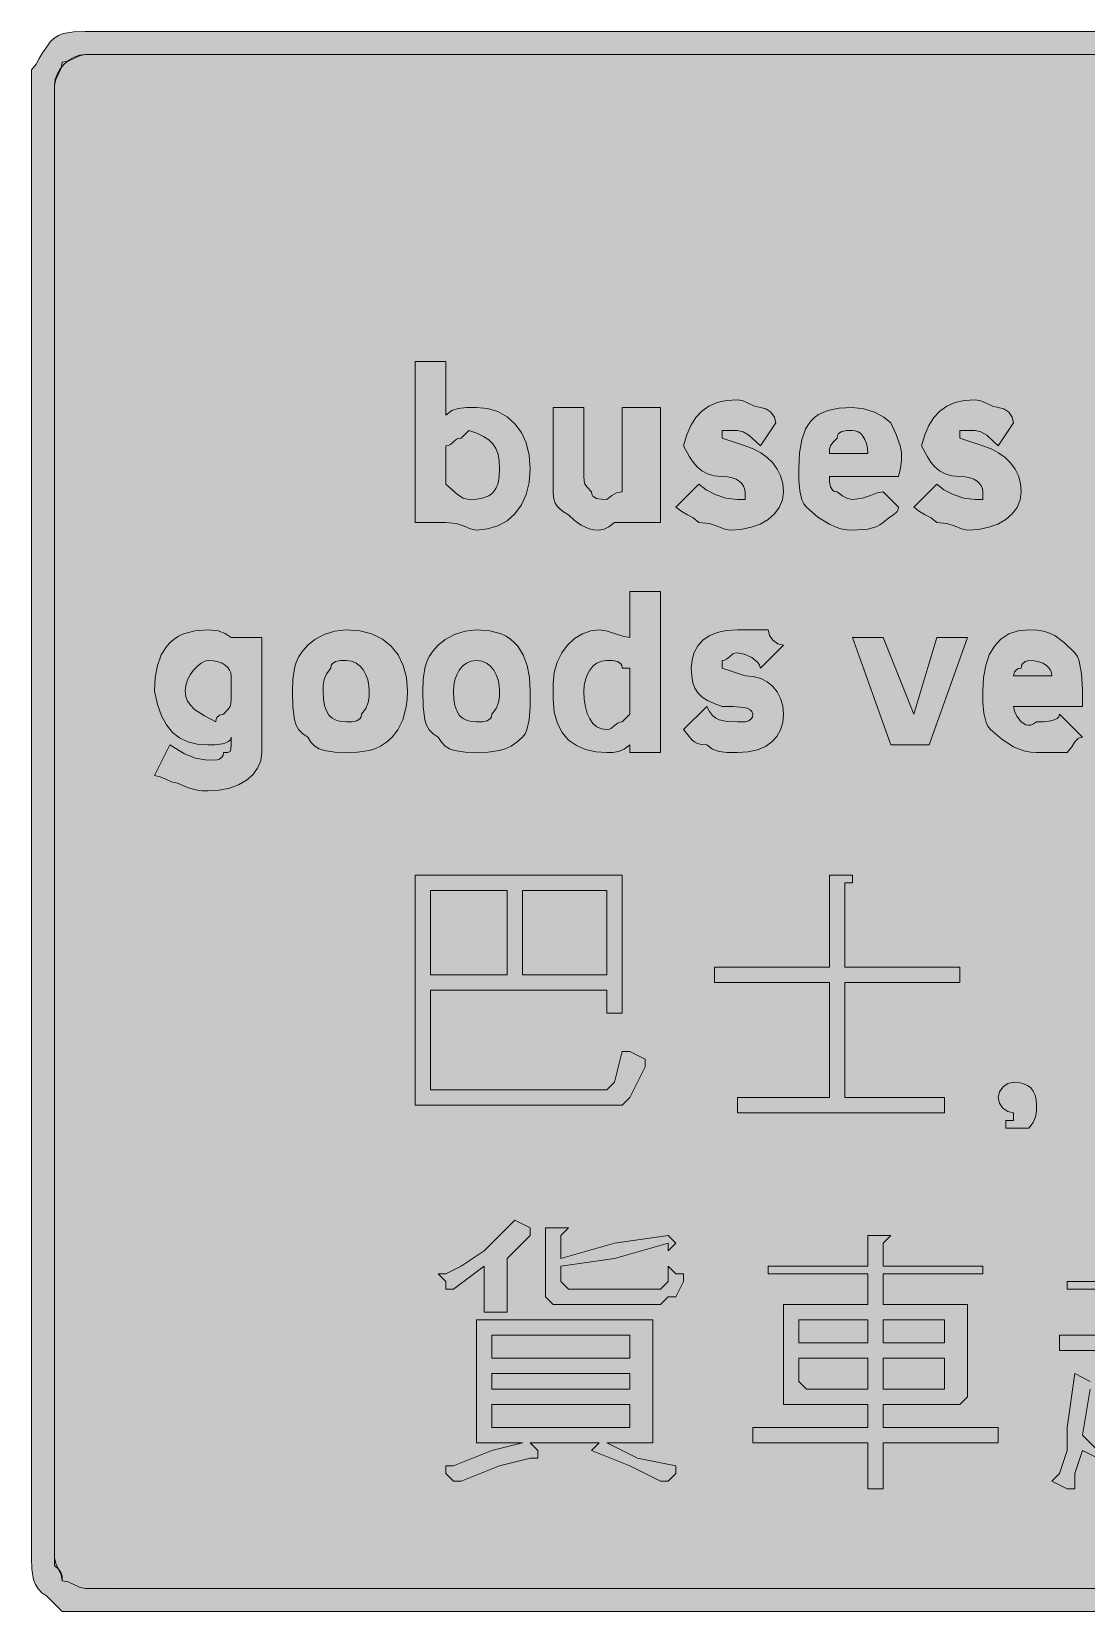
# Model space of a CAD drawing. Header units: metres. Extents: x 6 to 561, y 12 to 260.
# Drawn here: x 6.3 to 171.3, y 12.5 to 259.7 of the extents above; entities that cross this region are included whole.
import ezdxf

# ---------------------------------------------------------------- set-up
doc = ezdxf.new("R2010")
doc.units = ezdxf.units.M
for name, color, linetype, true_color in [('FILL_BLACK_000000', 7, 'Continuous', 0x000000), ('FILL_WHITE_FFFFFF', 7, 'Continuous', 0xffffff), ('STROKE_BLACK_000000', 7, 'Continuous', 0x000000)]:
    doc.layers.add(name, color=color, linetype=linetype, true_color=true_color)

msp = doc.modelspace()

# ---------------------------------------------------------------- hatches: boundary and pattern name
at = {"layer": 'FILL_BLACK_000000', "true_color": 0x000000}
h = msp.add_hatch(color=7, dxfattribs=at)
h.dxf.hatch_style = 1
h.paths.add_polyline_path([(11.07, 12.48), (8.67, 14.88), (7.88, 15.38), (7.28, 15.99), (6.86, 16.67), (6.57, 17.43), (6.31, 19.1), (6.27, 20.88), (6.27, 251.28), (6.27, 253.68), (6.98, 254.58), (7.47, 255.48), (7.96, 256.38), (8.67, 257.28), (9.17, 258.07), (9.78, 258.67), (10.46, 259.09), (11.22, 259.38), (12.89, 259.64), (14.67, 259.68), (551.07, 259.68), (552.86, 259.52), (554.6, 259.04), (556.22, 258.29), (557.67, 257.28), (558.9, 256.05), (559.85, 254.62), (560.45, 253.02), (560.61, 252.17), (560.67, 251.28), (560.67, 20.88), (560.46, 19.1), (559.92, 17.43), (559.15, 15.99), (558.27, 14.88), (557.37, 14.09), (556.47, 13.49), (555.57, 13.07), (554.67, 12.78), (552.87, 12.52), (551.07, 12.48), (14.67, 12.48), (11.07, 12.48)])
h.paths.add_polyline_path([(553.85, 16.49), (554.46, 16.97), (554.97, 17.58), (555.36, 18.31), (555.65, 19.12), (555.81, 19.98), (555.87, 20.88), (555.87, 251.28), (555.85, 252.18), (555.72, 253.08), (555.36, 253.98), (554.67, 254.88), (554.27, 254.93), (553.96, 255.07), (553.47, 255.48), (552.98, 255.89), (552.67, 256.03), (552.27, 256.08), (14.67, 256.08), (13.77, 255.97), (12.91, 255.67), (12.1, 255.19), (11.37, 254.58), (10.76, 253.85), (10.28, 253.04), (9.98, 252.18), (9.87, 251.28), (9.87, 20.88), (10.06, 19.98), (10.47, 19.08), (10.88, 18.18), (11.07, 17.28), (11.97, 17.09), (12.87, 16.68), (13.77, 16.27), (14.67, 16.08), (552.27, 16.08), (553.11, 16.19), (553.85, 16.49)], flags=16)
h = msp.add_hatch(color=7, dxfattribs=at)
h.dxf.hatch_style = 1
h.paths.add_polyline_path([(73.02, 200.73), (74.28, 200.86), (75.87, 200.88), (77.61, 200.71), (79.21, 200.22), (80.64, 199.42), (81.87, 198.33), (82.88, 196.95), (83.63, 195.31), (84.11, 193.42), (84.27, 191.28), (84.11, 189.14), (83.63, 187.25), (82.88, 185.61), (81.87, 184.23), (80.64, 183.14), (79.21, 182.34), (77.61, 181.85), (75.87, 181.68), (74.95, 181.87), (73.92, 182.28), (72.66, 182.69), (71.07, 182.88), (66.27, 182.88), (66.27, 208.08), (71.07, 208.08), (71.07, 199.68), (71.99, 200.37), (73.02, 200.73)])
h.paths.add_polyline_path([(73.77, 186.69), (74.67, 186.48), (75.91, 186.54), (76.94, 186.72), (77.77, 187.05), (78.42, 187.53), (78.9, 188.18), (79.23, 189.01), (79.41, 190.04), (79.47, 191.28), (79.41, 192.52), (79.23, 193.57), (78.9, 194.44), (78.42, 195.18), (77.77, 195.8), (76.94, 196.34), (75.91, 196.83), (74.67, 197.28), (73.47, 196.08), (73.07, 196.03), (72.76, 195.89), (72.27, 195.48), (71.78, 195.07), (71.47, 194.93), (71.07, 194.88), (71.07, 188.88), (72.87, 187.23), (73.77, 186.69)], flags=16)
h = msp.add_hatch(color=7, dxfattribs=at)
h.dxf.hatch_style = 1
h.paths.add_polyline_path([(97.47, 182.88), (96.59, 182.19), (95.82, 181.83), (95.07, 181.68), (94.22, 181.73), (93.48, 181.89), (92.22, 182.43), (91.19, 183.2), (90.27, 184.08), (89.48, 184.53), (88.88, 184.98), (88.46, 185.43), (88.17, 185.88), (87.91, 186.78), (87.87, 187.68), (87.87, 200.88), (92.67, 200.88), (92.67, 190.08), (92.69, 189.37), (92.82, 188.88), (93.18, 188.39), (93.87, 187.68), (93.92, 187.28), (94.08, 186.99), (94.62, 186.63), (95.39, 186.5), (96.27, 186.48), (97.02, 187.08), (97.79, 187.49), (98.67, 187.68), (98.67, 188.88), (98.67, 190.08), (98.67, 200.88), (104.67, 200.88), (104.67, 182.88), (98.67, 182.88), (97.47, 182.88)])
h = msp.add_hatch(color=7, dxfattribs=at)
h.dxf.hatch_style = 1
h.paths.add_polyline_path([(119.16, 194.37), (120.33, 193.75), (121.35, 193.02), (122.22, 192.18), (122.92, 191.22), (123.44, 190.15), (123.76, 188.97), (123.87, 187.68), (123.71, 186.39), (123.23, 185.22), (122.48, 184.2), (121.47, 183.33), (120.24, 182.63), (118.81, 182.11), (117.21, 181.79), (115.47, 181.68), (114.55, 181.87), (113.52, 182.28), (112.26, 182.69), (110.67, 182.88), (109.77, 183.59), (108.87, 184.08), (107.97, 184.57), (107.07, 185.28), (110.67, 188.88), (111.78, 188), (113.22, 187.23), (114.89, 186.69), (116.67, 186.48), (117.87, 186.48), (117.87, 187.68), (117.81, 188.13), (117.65, 188.56), (117.36, 188.97), (116.97, 189.33), (116.46, 189.64), (115.85, 189.87), (115.11, 190.03), (114.27, 190.08), (113.03, 190.19), (111.98, 190.49), (111.11, 190.97), (110.37, 191.58), (109.75, 192.31), (109.21, 193.12), (108.27, 194.88), (108.78, 196.57), (109.41, 198.03), (110.19, 199.27), (111.12, 200.28), (112.22, 201.07), (113.5, 201.63), (114.98, 201.97), (116.67, 202.08), (117.57, 201.89), (118.47, 201.48), (119.37, 201.07), (120.27, 200.88), (121.15, 200.67), (121.92, 200.13), (122.46, 199.36), (122.67, 198.48), (120.27, 194.88), (118.47, 196.53), (117.57, 197.07), (116.67, 197.28), (114.27, 197.28), (114.27, 196.08), (117.87, 194.88), (119.16, 194.37)])
h = msp.add_hatch(color=7, dxfattribs=at)
h.dxf.hatch_style = 1
h.paths.add_polyline_path([(141.82, 184.88), (141.66, 184.57), (141.12, 184.08), (140.35, 183.59), (139.47, 182.88), (138.97, 182.48), (138.38, 182.19), (137.07, 181.83), (134.67, 181.68), (133.77, 181.74), (132.87, 181.9), (131.97, 182.19), (131.07, 182.58), (129.27, 183.7), (127.47, 185.28), (127.07, 185.78), (126.78, 186.39), (126.42, 187.83), (126.29, 189.5), (126.27, 191.28), (126.38, 193.76), (126.74, 195.82), (127.35, 197.48), (127.75, 198.17), (128.22, 198.78), (128.76, 199.3), (129.38, 199.74), (130.83, 200.39), (132.59, 200.76), (134.67, 200.88), (136.45, 200.67), (138.12, 200.13), (139.56, 199.36), (140.67, 198.48), (141.53, 196.66), (142.17, 194.73), (142.33, 193.69), (142.36, 192.57), (142.21, 191.38), (141.87, 190.08), (131.07, 190.08), (131.09, 189.2), (131.22, 188.43), (131.58, 187.89), (131.87, 187.73), (132.27, 187.68), (133.15, 186.99), (133.92, 186.63), (134.67, 186.48), (136.26, 186.67), (137.52, 187.08), (138.55, 187.49), (139.47, 187.68), (141.87, 185.28), (141.82, 184.88)])
h.paths.add_polyline_path([(137.02, 194.52), (136.86, 195.25), (136.63, 195.87), (136.32, 196.38), (135.96, 196.77), (135.55, 197.05), (135.12, 197.22), (134.67, 197.28), (133.79, 197.26), (133.02, 197.13), (132.48, 196.77), (132.32, 196.48), (132.27, 196.08), (131.58, 195.37), (131.22, 194.88), (131.09, 194.39), (131.07, 193.68), (137.07, 193.68), (137.02, 194.52)], flags=16)
h = msp.add_hatch(color=7, dxfattribs=at)
h.dxf.hatch_style = 1
h.paths.add_polyline_path([(156.36, 194.37), (157.53, 193.75), (158.55, 193.02), (159.42, 192.18), (160.12, 191.22), (160.64, 190.15), (160.96, 188.97), (161.07, 187.68), (160.91, 186.39), (160.43, 185.22), (159.68, 184.2), (158.67, 183.33), (157.44, 182.63), (156.01, 182.11), (154.41, 181.79), (152.67, 181.68), (151.75, 181.87), (150.72, 182.28), (149.46, 182.69), (147.87, 182.88), (146.97, 183.59), (146.07, 184.08), (145.17, 184.57), (144.27, 185.28), (147.87, 188.88), (148.98, 188), (150.42, 187.23), (152.09, 186.69), (153.87, 186.48), (155.07, 186.48), (155.07, 187.68), (155.01, 188.13), (154.85, 188.56), (154.56, 188.97), (154.17, 189.33), (153.66, 189.64), (153.05, 189.87), (152.31, 190.03), (151.47, 190.08), (150.23, 190.19), (149.18, 190.49), (148.31, 190.97), (147.57, 191.58), (146.95, 192.31), (146.41, 193.12), (145.47, 194.88), (145.98, 196.57), (146.61, 198.03), (147.39, 199.27), (148.32, 200.28), (149.42, 201.07), (150.7, 201.63), (152.18, 201.97), (153.87, 202.08), (154.77, 201.89), (155.67, 201.48), (156.57, 201.07), (157.47, 200.88), (158.35, 200.67), (159.12, 200.13), (159.66, 199.36), (159.87, 198.48), (157.47, 194.88), (155.67, 196.53), (154.77, 197.07), (153.87, 197.28), (151.47, 197.28), (151.47, 196.08), (155.07, 194.88), (156.36, 194.37)])
h = msp.add_hatch(color=7, dxfattribs=at)
h.dxf.hatch_style = 1
h.paths.add_polyline_path([(104.67, 172.08), (104.67, 146.88), (99.87, 146.88), (99.87, 148.08), (98.97, 147.39), (98.07, 147.03), (97.17, 146.9), (96.27, 146.88), (94.53, 146.99), (92.93, 147.35), (91.5, 147.96), (90.27, 148.83), (89.26, 149.99), (88.51, 151.44), (88.03, 153.2), (87.87, 155.28), (87.87, 157.68), (88.03, 159.42), (88.49, 161.02), (89.2, 162.45), (90.12, 163.68), (91.21, 164.69), (92.43, 165.44), (93.73, 165.92), (95.07, 166.08), (96.16, 165.89), (97.47, 165.48), (98.78, 165.07), (99.87, 164.88), (99.87, 172.08), (104.67, 172.08)])
h.paths.add_polyline_path([(92.9, 154.02), (93.18, 153), (93.57, 152.13), (94.08, 151.43), (94.7, 150.91), (95.43, 150.59), (96.27, 150.48), (96.67, 150.53), (96.98, 150.67), (97.47, 151.08), (97.96, 151.49), (98.27, 151.63), (98.67, 151.68), (99.87, 152.88), (99.87, 157.68), (99.87, 158.88), (99.87, 160.08), (98.67, 160.08), (98.62, 160.48), (98.46, 160.77), (97.92, 161.13), (97.15, 161.26), (96.27, 161.28), (95.43, 161.17), (94.7, 160.87), (94.08, 160.39), (93.57, 159.78), (93.18, 159.05), (92.9, 158.24), (92.73, 157.38), (92.67, 156.48), (92.73, 155.19), (92.9, 154.02)], flags=16)
h = msp.add_hatch(color=7, dxfattribs=at)
h.dxf.hatch_style = 1
h.paths.add_polyline_path([(25.94, 160.51), (26.55, 162.15), (27.42, 163.53), (27.96, 164.11), (28.58, 164.62), (29.26, 165.06), (30.03, 165.42), (31.79, 165.91), (33.87, 166.08), (35.45, 165.89), (36.57, 165.48), (37.47, 164.88), (42.27, 164.88), (42.27, 146.88), (42.11, 145.59), (41.63, 144.42), (40.88, 143.4), (39.87, 142.53), (38.64, 141.83), (37.21, 141.31), (35.61, 140.99), (33.87, 140.88), (32.95, 140.9), (31.92, 141.03), (30.66, 141.39), (29.07, 142.08), (28.17, 142.27), (27.27, 142.68), (26.37, 143.09), (25.47, 143.28), (27.87, 148.08), (30.18, 146.69), (31.92, 145.98), (33.44, 145.72), (35.07, 145.68), (35.67, 145.83), (36.08, 146.19), (36.22, 146.48), (36.27, 146.88), (36.96, 146.9), (37.32, 147.03), (37.45, 147.39), (37.47, 148.08), (37.47, 149.28), (37.36, 148.88), (37.08, 148.59), (36.65, 148.37), (36.12, 148.23), (34.94, 148.1), (33.87, 148.08), (32.18, 148.19), (30.7, 148.55), (29.42, 149.16), (28.32, 150.03), (27.39, 151.19), (26.61, 152.64), (25.98, 154.4), (25.47, 156.48), (25.58, 158.62), (25.94, 160.51)])
h.paths.add_polyline_path([(35.26, 152.37), (35.67, 152.73), (36.27, 152.88), (36.96, 153.59), (37.32, 154.08), (37.45, 154.57), (37.47, 155.28), (37.47, 158.88), (37.41, 159.33), (37.25, 159.76), (36.96, 160.17), (36.57, 160.53), (36.06, 160.84), (35.45, 161.07), (34.71, 161.23), (33.87, 161.28), (33.37, 161.17), (32.8, 160.87), (32.2, 160.39), (31.62, 159.78), (31.09, 159.05), (30.66, 158.24), (30.38, 157.38), (30.27, 156.48), (30.38, 155.63), (30.68, 154.89), (31.16, 154.22), (31.77, 153.63), (33.31, 152.6), (35.07, 151.68), (35.12, 152.08), (35.26, 152.37)], flags=16)
h = msp.add_hatch(color=7, dxfattribs=at)
h.dxf.hatch_style = 1
h.paths.add_polyline_path([(47.37, 160.08), (47.66, 160.98), (48.08, 161.88), (48.68, 162.78), (49.47, 163.68), (50.58, 164.56), (52.02, 165.33), (53.69, 165.87), (55.47, 166.08), (57.61, 165.91), (59.5, 165.42), (61.14, 164.62), (62.52, 163.53), (63.61, 162.15), (64.41, 160.51), (64.9, 158.62), (65.07, 156.48), (65.02, 155.19), (64.86, 154), (64.32, 151.98), (63.55, 150.4), (62.67, 149.28), (61.77, 148.49), (60.87, 147.89), (59.97, 147.47), (59.07, 147.18), (57.27, 146.92), (55.47, 146.88), (53.69, 146.92), (52.02, 147.18), (51.26, 147.47), (50.58, 147.89), (49.97, 148.49), (49.47, 149.28), (48.68, 149.79), (48.08, 150.4), (47.66, 151.14), (47.37, 151.98), (47.11, 154), (47.07, 156.48), (47.11, 158.28), (47.37, 160.08)])
h.paths.add_polyline_path([(53.82, 161.13), (53.28, 160.77), (53.12, 160.48), (53.07, 160.08), (52.38, 159.18), (52.02, 158.28), (51.89, 157.38), (51.87, 156.48), (51.93, 155.24), (52.1, 154.21), (52.38, 153.38), (52.77, 152.73), (53.28, 152.25), (53.9, 151.92), (54.63, 151.74), (55.47, 151.68), (56.35, 151.7), (57.12, 151.83), (57.66, 152.19), (57.82, 152.48), (57.87, 152.88), (58.56, 153.78), (58.92, 154.68), (59.05, 155.58), (59.07, 156.48), (59.01, 157.38), (58.85, 158.24), (58.56, 159.05), (58.17, 159.78), (57.66, 160.39), (57.05, 160.87), (56.31, 161.17), (55.47, 161.28), (54.59, 161.26), (53.82, 161.13)], flags=16)
h = msp.add_hatch(color=7, dxfattribs=at)
h.dxf.hatch_style = 1
h.paths.add_polyline_path([(67.77, 160.08), (68.06, 160.98), (68.48, 161.88), (69.08, 162.78), (69.87, 163.68), (70.98, 164.56), (72.42, 165.33), (74.09, 165.87), (75.87, 166.08), (77.95, 165.91), (79.71, 165.42), (80.48, 165.06), (81.16, 164.62), (81.78, 164.11), (82.32, 163.53), (83.19, 162.15), (83.8, 160.51), (84.16, 158.62), (84.27, 156.48), (84.25, 154), (84.12, 151.98), (83.76, 150.4), (83.47, 149.79), (83.07, 149.28), (82.17, 148.49), (81.27, 147.89), (80.37, 147.47), (79.47, 147.18), (77.67, 146.92), (75.87, 146.88), (74.09, 146.92), (72.42, 147.18), (71.66, 147.47), (70.98, 147.89), (70.37, 148.49), (69.87, 149.28), (69.08, 149.79), (68.48, 150.4), (68.06, 151.14), (67.77, 151.98), (67.51, 154), (67.47, 156.48), (67.51, 158.28), (67.77, 160.08)])
h.paths.add_polyline_path([(74.3, 160.87), (73.68, 160.39), (73.17, 159.78), (72.78, 159.05), (72.5, 158.24), (72.33, 157.38), (72.27, 156.48), (72.33, 155.24), (72.5, 154.21), (72.78, 153.38), (73.17, 152.73), (73.68, 152.25), (74.3, 151.92), (75.03, 151.74), (75.87, 151.68), (76.75, 151.7), (77.52, 151.83), (78.06, 152.19), (78.22, 152.48), (78.27, 152.88), (78.96, 153.78), (79.32, 154.68), (79.45, 155.58), (79.47, 156.48), (79.41, 157.38), (79.25, 158.24), (78.96, 159.05), (78.57, 159.78), (78.06, 160.39), (77.45, 160.87), (76.71, 161.17), (75.87, 161.28), (75.03, 161.17), (74.3, 160.87)], flags=16)
h = msp.add_hatch(color=7, dxfattribs=at)
h.dxf.hatch_style = 1
h.paths.add_polyline_path([(119.16, 158.77), (120.33, 158.45), (121.35, 157.93), (122.22, 157.23), (122.92, 156.36), (123.44, 155.34), (123.76, 154.17), (123.87, 152.88), (123.76, 151.59), (123.42, 150.42), (122.86, 149.4), (122.07, 148.53), (121.06, 147.83), (119.82, 147.31), (118.36, 146.99), (116.67, 146.88), (115.08, 146.9), (113.82, 147.03), (112.79, 147.39), (111.87, 148.08), (111.08, 148.13), (110.46, 148.29), (109.99, 148.52), (109.62, 148.83), (108.27, 150.48), (111.87, 154.08), (112.32, 153.29), (112.79, 152.69), (113.28, 152.27), (113.82, 151.98), (115.08, 151.72), (116.67, 151.68), (117.87, 151.68), (118.47, 151.83), (118.88, 152.19), (119.02, 152.48), (119.07, 152.88), (118.96, 153.28), (118.66, 153.57), (118.18, 153.79), (117.57, 153.93), (116.03, 154.06), (114.27, 154.08), (113.03, 154.53), (112, 155.02), (111.17, 155.56), (110.52, 156.18), (110.04, 156.92), (109.71, 157.79), (109.53, 158.84), (109.47, 160.08), (109.58, 161.37), (109.92, 162.54), (110.48, 163.56), (111.27, 164.43), (112.28, 165.13), (113.52, 165.65), (114.98, 165.97), (116.67, 166.08), (121.47, 166.08), (121.68, 165.2), (122.22, 164.43), (122.99, 163.89), (123.87, 163.68), (120.27, 160.08), (120.16, 160.53), (119.88, 160.96), (118.92, 161.73), (117.74, 162.27), (116.67, 162.48), (116.27, 162.43), (115.96, 162.29), (115.47, 161.88), (114.98, 161.47), (114.67, 161.33), (114.27, 161.28), (114.27, 160.08), (117.87, 158.88), (119.16, 158.77)])
h = msp.add_hatch(color=7, dxfattribs=at)
h.dxf.hatch_style = 1
h.paths.add_polyline_path([(170.27, 149.23), (169.96, 149.07), (169.47, 148.53), (168.98, 147.76), (168.27, 146.88), (163.47, 146.88), (162.57, 146.94), (161.67, 147.1), (160.77, 147.39), (159.87, 147.78), (158.07, 148.9), (156.27, 150.48), (155.87, 150.98), (155.58, 151.59), (155.22, 153.03), (155.09, 154.7), (155.07, 156.48), (155.18, 158.62), (155.52, 160.51), (156.08, 162.15), (156.87, 163.53), (157.88, 164.62), (159.12, 165.42), (160.58, 165.91), (162.27, 166.08), (163.51, 166.02), (164.58, 165.85), (165.5, 165.57), (166.32, 165.18), (167.84, 164.05), (169.47, 162.48), (169.87, 161.92), (170.16, 161.17), (170.52, 159.18), (170.65, 156.74), (170.67, 154.08), (159.87, 154.08), (160.02, 153.33), (160.38, 152.56), (161.07, 151.68), (161.82, 151.23), (162.18, 151.15), (162.59, 151.17), (163.02, 151.34), (163.47, 151.68), (164.54, 151.7), (165.72, 151.83), (166.25, 151.97), (166.68, 152.19), (166.96, 152.48), (167.07, 152.88), (170.67, 149.28), (170.27, 149.23)])
h.paths.add_polyline_path([(165.81, 159.33), (165.65, 159.76), (165.36, 160.17), (164.97, 160.53), (164.46, 160.84), (163.85, 161.07), (163.11, 161.23), (162.27, 161.28), (161.67, 161.13), (161.26, 160.77), (161.12, 160.48), (161.07, 160.08), (160.67, 160.03), (160.38, 159.89), (160.02, 159.48), (159.87, 158.88), (165.87, 158.88), (165.81, 159.33)], flags=16)
h = msp.add_hatch(color=7, dxfattribs=at)
h.dxf.hatch_style = 1
h.paths.add_polyline_path([(144.27, 152.88), (147.87, 164.88), (152.67, 164.88), (146.67, 148.08), (144.27, 148.08), (140.67, 148.08), (134.67, 164.88), (139.47, 164.88), (144.27, 152.88)])
h = msp.add_hatch(color=7, dxfattribs=at)
h.dxf.hatch_style = 1
h.paths.add_polyline_path([(68.67, 94.08), (69.87, 94.08), (93.87, 94.08), (96.27, 94.08), (97.47, 95.28), (98.67, 100.08), (99.87, 100.08), (102.27, 98.88), (102.27, 97.68), (101.07, 95.28), (99.87, 92.88), (98.67, 91.68), (96.27, 91.68), (93.87, 91.68), (68.67, 91.68), (67.47, 91.68), (66.27, 91.68), (66.27, 92.88), (66.27, 94.08), (66.27, 127.68), (98.67, 127.68), (98.67, 106.08), (96.27, 106.08), (96.27, 109.68), (68.67, 109.68), (68.67, 95.28), (68.67, 94.08)])
h.paths.add_polyline_path([(83.07, 125.28), (83.07, 112.08), (96.27, 112.08), (96.27, 125.28), (83.07, 125.28)], flags=16)
h.paths.add_polyline_path([(68.67, 125.28), (68.67, 112.08), (80.67, 112.08), (80.67, 125.28), (68.67, 125.28)], flags=16)
h = msp.add_hatch(color=7, dxfattribs=at)
h.dxf.hatch_style = 1
h.paths.add_polyline_path([(133.47, 110.88), (133.47, 92.88), (149.07, 92.88), (149.07, 90.48), (116.67, 90.48), (116.67, 92.88), (131.07, 92.88), (131.07, 110.88), (113.07, 110.88), (113.07, 113.28), (131.07, 113.28), (131.07, 127.68), (132.27, 127.68), (133.47, 127.68), (134.67, 127.68), (134.67, 126.48), (133.47, 126.48), (133.47, 113.28), (151.47, 113.28), (151.47, 110.88), (133.47, 110.88)])
h = msp.add_hatch(color=7, dxfattribs=at)
h.dxf.hatch_style = 1
h.paths.add_polyline_path([(160.71, 95.22), (161.45, 95.05), (162.06, 94.77), (162.57, 94.38), (162.96, 93.87), (163.25, 93.25), (163.41, 92.52), (163.47, 91.68), (163.45, 90.78), (163.32, 89.88), (162.96, 88.98), (162.27, 88.08), (158.67, 88.08), (158.67, 89.28), (159.87, 89.28), (159.87, 90.48), (158.99, 90.69), (158.22, 91.23), (157.68, 92), (157.47, 92.88), (157.68, 93.76), (158.22, 94.53), (158.99, 95.07), (159.87, 95.28), (160.71, 95.22)])
h = msp.add_hatch(color=7, dxfattribs=at)
h.dxf.hatch_style = 1
h.paths.add_polyline_path([(84.27, 71.28), (80.67, 67.68), (80.67, 59.28), (77.07, 59.28), (77.07, 66.48), (72.27, 62.88), (71.07, 62.88), (71.07, 64.08), (69.87, 65.28), (71.07, 65.28), (73.47, 66.48), (77.07, 68.88), (79.47, 71.28), (81.87, 73.68), (84.27, 72.48), (84.27, 71.28)])
h = msp.add_hatch(color=7, dxfattribs=at)
h.dxf.hatch_style = 1
h.paths.add_polyline_path([(97.47, 70.08), (105.87, 71.28), (107.07, 70.08), (105.87, 68.88), (105.87, 70.08), (97.47, 67.68), (89.07, 66.48), (89.07, 64.08), (90.27, 62.88), (91.47, 62.88), (92.67, 62.88), (102.27, 62.88), (103.47, 62.88), (104.67, 62.88), (105.87, 64.08), (105.87, 65.28), (105.87, 66.48), (107.07, 65.28), (108.27, 65.28), (108.27, 64.08), (107.07, 61.68), (105.87, 61.68), (104.67, 60.48), (102.27, 60.48), (91.47, 60.48), (89.07, 60.48), (87.87, 60.48), (86.67, 61.68), (86.67, 62.88), (86.67, 72.48), (90.27, 72.48), (89.07, 71.28), (89.07, 67.68), (97.47, 70.08)])
h = msp.add_hatch(color=7, dxfattribs=at)
h.dxf.hatch_style = 1
h.paths.add_polyline_path([(175.47, 62.88), (168.27, 62.88), (168.27, 64.08), (175.47, 64.08), (175.47, 72.48), (179.07, 71.28), (179.07, 70.08), (179.07, 64.08), (185.07, 64.08), (185.07, 62.88), (179.07, 62.88), (179.07, 55.68), (186.27, 55.68), (186.27, 53.28), (179.07, 53.28), (179.07, 46.08), (185.07, 46.08), (185.07, 43.68), (179.07, 43.68), (179.07, 36.48), (181.47, 35.28), (188.67, 35.28), (197.07, 35.28), (206.67, 36.48), (205.47, 32.88), (194.67, 32.88), (182.67, 32.88), (179.07, 32.88), (176.67, 34.08), (173.07, 36.48), (170.67, 37.68), (169.47, 34.08), (169.47, 31.68), (168.27, 31.68), (165.87, 32.88), (167.07, 34.08), (168.27, 37.68), (168.27, 41.28), (169.47, 49.68), (171.87, 48.48), (173.07, 48.48), (171.87, 47.28), (170.67, 40.08), (173.07, 37.68), (175.47, 36.48), (175.47, 53.28), (167.07, 53.28), (167.07, 55.68), (175.47, 55.68), (175.47, 62.88)])
h = msp.add_hatch(color=7, dxfattribs=at)
h.dxf.hatch_style = 1
h.paths.add_polyline_path([(137.07, 60.48), (137.07, 64.08), (137.07, 65.28), (121.47, 65.28), (121.47, 66.48), (137.07, 66.48), (137.07, 67.68), (137.07, 71.28), (139.47, 71.28), (140.67, 71.28), (139.47, 70.08), (139.47, 67.68), (139.47, 66.48), (155.07, 66.48), (155.07, 65.28), (139.47, 65.28), (139.47, 64.08), (139.47, 60.48), (151.47, 60.48), (152.67, 60.48), (152.67, 46.08), (151.47, 44.88), (139.47, 44.88), (139.47, 41.28), (157.47, 41.28), (157.47, 40.08), (157.47, 38.88), (139.47, 38.88), (139.47, 31.68), (137.07, 31.68), (137.07, 38.88), (119.07, 38.88), (119.07, 40.08), (119.07, 41.28), (137.07, 41.28), (137.07, 44.88), (123.87, 44.88), (123.87, 46.08), (123.87, 60.48), (137.07, 60.48)])
h.paths.add_polyline_path([(149.07, 52.08), (139.47, 52.08), (139.47, 48.48), (139.47, 47.28), (149.07, 47.28), (149.07, 48.48), (149.07, 52.08)], flags=16)
h.paths.add_polyline_path([(139.47, 54.48), (149.07, 54.48), (149.07, 58.08), (139.47, 58.08), (139.47, 54.48)], flags=16)
h.paths.add_polyline_path([(127.47, 58.08), (126.27, 58.08), (126.27, 54.48), (127.47, 54.48), (137.07, 54.48), (137.07, 58.08), (127.47, 58.08)], flags=16)
h.paths.add_polyline_path([(126.27, 48.48), (127.47, 47.28), (137.07, 47.28), (137.07, 48.48), (137.07, 52.08), (127.47, 52.08), (126.27, 52.08), (126.27, 48.48)], flags=16)
h = msp.add_hatch(color=7, dxfattribs=at)
h.dxf.hatch_style = 1
h.paths.add_polyline_path([(85.47, 36.48), (84.27, 36.48), (79.47, 35.28), (73.47, 32.88), (72.27, 32.88), (71.07, 34.08), (71.07, 35.28), (72.27, 35.28), (78.27, 37.68), (83.07, 38.88), (75.87, 38.88), (75.87, 58.08), (103.47, 58.08), (103.47, 38.88), (96.27, 38.88), (101.07, 36.48), (107.07, 35.28), (107.07, 34.08), (105.87, 32.88), (104.67, 32.88), (99.87, 35.28), (93.87, 37.68), (95.07, 38.88), (84.27, 38.88), (85.47, 37.68), (85.47, 36.48)])
h.paths.add_polyline_path([(78.27, 44.88), (78.27, 41.28), (99.87, 41.28), (99.87, 44.88), (78.27, 44.88)], flags=16)
h.paths.add_polyline_path([(99.87, 49.68), (78.27, 49.68), (78.27, 47.28), (99.87, 47.28), (99.87, 49.68)], flags=16)
h.paths.add_polyline_path([(99.87, 55.68), (78.27, 55.68), (78.27, 52.08), (99.87, 52.08), (99.87, 55.68)], flags=16)
at = {"layer": 'FILL_WHITE_FFFFFF', "true_color": 0xffffff}
h = msp.add_hatch(color=7, dxfattribs=at)
h.dxf.hatch_style = 1
h.paths.add_polyline_path([(553.11, 255.97), (553.85, 255.67), (554.46, 255.19), (554.97, 254.58), (555.36, 253.85), (555.65, 253.04), (555.81, 252.18), (555.87, 251.28), (555.87, 20.88), (555.81, 19.98), (555.65, 19.12), (555.36, 18.31), (554.97, 17.58), (554.46, 16.97), (553.85, 16.49), (553.11, 16.19), (552.27, 16.08), (14.67, 16.08), (13.77, 16.27), (12.87, 16.68), (11.97, 17.09), (11.07, 17.28), (11.05, 17.99), (10.92, 18.48), (10.56, 18.97), (9.87, 19.68), (9.87, 20.88), (9.87, 251.28), (10.06, 252.18), (10.47, 253.08), (10.88, 253.98), (11.07, 254.88), (11.97, 255.07), (12.87, 255.48), (13.77, 255.89), (14.67, 256.08), (552.27, 256.08), (553.11, 255.97)])

# ---------------------------------------------------------------- linework, layer by layer
at = {"layer": 'FILL_BLACK_000000', "lineweight": 0, "true_color": 0x000000}
for points in [[(551.07, 12.48), (14.67, 12.48), (11.07, 12.48), (8.67, 14.88), (7.88, 15.38), (7.28, 15.99), (6.86, 16.67), (6.57, 17.43), (6.31, 19.1), (6.27, 20.88), (6.27, 251.28), (6.27, 253.68), (6.98, 254.58), (7.47, 255.48), (7.96, 256.38), (8.67, 257.28), (9.17, 258.07), (9.78, 258.67), (10.46, 259.09), (11.22, 259.38), (12.89, 259.64), (14.67, 259.68), (551.07, 259.68)], [(552.27, 256.08), (14.67, 256.08), (13.77, 255.97), (12.91, 255.67), (12.1, 255.19), (11.37, 254.58), (10.76, 253.85), (10.28, 253.04), (9.98, 252.18), (9.87, 251.28), (9.87, 20.88), (10.06, 19.98), (10.47, 19.08), (10.88, 18.18), (11.07, 17.28), (11.97, 17.09), (12.87, 16.68), (13.77, 16.27), (14.67, 16.08), (552.27, 16.08)], [(175.47, 62.88), (168.27, 62.88), (168.27, 64.08), (175.47, 64.08)], [(175.47, 53.28), (167.07, 53.28), (167.07, 55.68), (175.47, 55.68)], [(173.07, 36.48), (170.67, 37.68), (169.47, 34.08), (169.47, 31.68), (168.27, 31.68), (165.87, 32.88), (167.07, 34.08), (168.27, 37.68), (168.27, 41.28), (169.47, 49.68), (171.87, 48.48)], [(171.87, 47.28), (170.67, 40.08), (173.07, 37.68)]]:
    msp.add_lwpolyline(points, dxfattribs=at)
for points in [[(73.02, 200.73), (74.28, 200.86), (75.87, 200.88), (77.61, 200.71), (79.21, 200.22), (80.64, 199.42), (81.87, 198.33), (82.88, 196.95), (83.63, 195.31), (84.11, 193.42), (84.27, 191.28), (84.11, 189.14), (83.63, 187.25), (82.88, 185.61), (81.87, 184.23), (80.64, 183.14), (79.21, 182.34), (77.61, 181.85), (75.87, 181.68), (74.95, 181.87), (73.92, 182.28), (72.66, 182.69), (71.07, 182.88), (66.27, 182.88), (66.27, 208.08), (71.07, 208.08), (71.07, 199.68), (71.99, 200.37)], [(97.47, 182.88), (96.59, 182.19), (95.82, 181.83), (95.07, 181.68), (94.22, 181.73), (93.48, 181.89), (92.22, 182.43), (91.19, 183.2), (90.27, 184.08), (89.48, 184.53), (88.88, 184.98), (88.46, 185.43), (88.17, 185.88), (87.91, 186.78), (87.87, 187.68), (87.87, 200.88), (92.67, 200.88), (92.67, 190.08), (92.69, 189.37), (92.82, 188.88), (93.18, 188.39), (93.87, 187.68), (93.92, 187.28), (94.08, 186.99), (94.62, 186.63), (95.39, 186.5), (96.27, 186.48), (97.02, 187.08), (97.79, 187.49), (98.67, 187.68), (98.67, 188.88), (98.67, 190.08), (98.67, 200.88), (104.67, 200.88), (104.67, 182.88), (98.67, 182.88)], [(119.16, 194.37), (120.33, 193.75), (121.35, 193.02), (122.22, 192.18), (122.92, 191.22), (123.44, 190.15), (123.76, 188.97), (123.87, 187.68), (123.71, 186.39), (123.23, 185.22), (122.48, 184.2), (121.47, 183.33), (120.24, 182.63), (118.81, 182.11), (117.21, 181.79), (115.47, 181.68), (114.55, 181.87), (113.52, 182.28), (112.26, 182.69), (110.67, 182.88), (109.77, 183.59), (108.87, 184.08), (107.97, 184.57), (107.07, 185.28), (110.67, 188.88), (111.78, 188), (113.22, 187.23), (114.89, 186.69), (116.67, 186.48), (117.87, 186.48), (117.87, 187.68), (117.81, 188.13), (117.65, 188.56), (117.36, 188.97), (116.97, 189.33), (116.46, 189.64), (115.85, 189.87), (115.11, 190.03), (114.27, 190.08), (113.03, 190.19), (111.98, 190.49), (111.11, 190.97), (110.37, 191.58), (109.75, 192.31), (109.21, 193.12), (108.27, 194.88), (108.78, 196.57), (109.41, 198.03), (110.19, 199.27), (111.12, 200.28), (112.22, 201.07), (113.5, 201.63), (114.98, 201.97), (116.67, 202.08), (117.57, 201.89), (118.47, 201.48), (119.37, 201.07), (120.27, 200.88), (121.15, 200.67), (121.92, 200.13), (122.46, 199.36), (122.67, 198.48), (120.27, 194.88), (118.47, 196.53), (117.57, 197.07), (116.67, 197.28), (114.27, 197.28), (114.27, 196.08), (117.87, 194.88)], [(141.82, 184.88), (141.66, 184.57), (141.12, 184.08), (140.35, 183.59), (139.47, 182.88), (138.97, 182.48), (138.38, 182.19), (137.07, 181.83), (134.67, 181.68), (133.77, 181.74), (132.87, 181.9), (131.97, 182.19), (131.07, 182.58), (129.27, 183.7), (127.47, 185.28), (127.07, 185.78), (126.78, 186.39), (126.42, 187.83), (126.29, 189.5), (126.27, 191.28), (126.38, 193.76), (126.74, 195.82), (127.35, 197.48), (127.75, 198.17), (128.22, 198.78), (128.76, 199.3), (129.38, 199.74), (130.83, 200.39), (132.59, 200.76), (134.67, 200.88), (136.45, 200.67), (138.12, 200.13), (139.56, 199.36), (140.67, 198.48), (141.53, 196.66), (142.17, 194.73), (142.33, 193.69), (142.36, 192.57), (142.21, 191.38), (141.87, 190.08), (131.07, 190.08), (131.09, 189.2), (131.22, 188.43), (131.58, 187.89), (131.87, 187.73), (132.27, 187.68), (133.15, 186.99), (133.92, 186.63), (134.67, 186.48), (136.26, 186.67), (137.52, 187.08), (138.55, 187.49), (139.47, 187.68), (141.87, 185.28)], [(156.36, 194.37), (157.53, 193.75), (158.55, 193.02), (159.42, 192.18), (160.12, 191.22), (160.64, 190.15), (160.96, 188.97), (161.07, 187.68), (160.91, 186.39), (160.43, 185.22), (159.68, 184.2), (158.67, 183.33), (157.44, 182.63), (156.01, 182.11), (154.41, 181.79), (152.67, 181.68), (151.75, 181.87), (150.72, 182.28), (149.46, 182.69), (147.87, 182.88), (146.97, 183.59), (146.07, 184.08), (145.17, 184.57), (144.27, 185.28), (147.87, 188.88), (148.98, 188), (150.42, 187.23), (152.09, 186.69), (153.87, 186.48), (155.07, 186.48), (155.07, 187.68), (155.01, 188.13), (154.85, 188.56), (154.56, 188.97), (154.17, 189.33), (153.66, 189.64), (153.05, 189.87), (152.31, 190.03), (151.47, 190.08), (150.23, 190.19), (149.18, 190.49), (148.31, 190.97), (147.57, 191.58), (146.95, 192.31), (146.41, 193.12), (145.47, 194.88), (145.98, 196.57), (146.61, 198.03), (147.39, 199.27), (148.32, 200.28), (149.42, 201.07), (150.7, 201.63), (152.18, 201.97), (153.87, 202.08), (154.77, 201.89), (155.67, 201.48), (156.57, 201.07), (157.47, 200.88), (158.35, 200.67), (159.12, 200.13), (159.66, 199.36), (159.87, 198.48), (157.47, 194.88), (155.67, 196.53), (154.77, 197.07), (153.87, 197.28), (151.47, 197.28), (151.47, 196.08), (155.07, 194.88)], [(73.77, 186.69), (74.67, 186.48), (75.91, 186.54), (76.94, 186.72), (77.77, 187.05), (78.42, 187.53), (78.9, 188.18), (79.23, 189.01), (79.41, 190.04), (79.47, 191.28), (79.41, 192.52), (79.23, 193.57), (78.9, 194.44), (78.42, 195.18), (77.77, 195.8), (76.94, 196.34), (75.91, 196.83), (74.67, 197.28), (73.47, 196.08), (73.07, 196.03), (72.76, 195.89), (72.27, 195.48), (71.78, 195.07), (71.47, 194.93), (71.07, 194.88), (71.07, 188.88), (72.87, 187.23)], [(137.02, 194.52), (136.86, 195.25), (136.63, 195.87), (136.32, 196.38), (135.96, 196.77), (135.55, 197.05), (135.12, 197.22), (134.67, 197.28), (133.79, 197.26), (133.02, 197.13), (132.48, 196.77), (132.32, 196.48), (132.27, 196.08), (131.58, 195.37), (131.22, 194.88), (131.09, 194.39), (131.07, 193.68), (137.07, 193.68)], [(104.67, 172.08), (104.67, 146.88), (99.87, 146.88), (99.87, 148.08), (98.97, 147.39), (98.07, 147.03), (97.17, 146.9), (96.27, 146.88), (94.53, 146.99), (92.93, 147.35), (91.5, 147.96), (90.27, 148.83), (89.26, 149.99), (88.51, 151.44), (88.03, 153.2), (87.87, 155.28), (87.87, 157.68), (88.03, 159.42), (88.49, 161.02), (89.2, 162.45), (90.12, 163.68), (91.21, 164.69), (92.43, 165.44), (93.73, 165.92), (95.07, 166.08), (96.16, 165.89), (97.47, 165.48), (98.78, 165.07), (99.87, 164.88), (99.87, 172.08)], [(25.94, 160.51), (26.55, 162.15), (27.42, 163.53), (27.96, 164.11), (28.58, 164.62), (29.26, 165.06), (30.03, 165.42), (31.79, 165.91), (33.87, 166.08), (35.45, 165.89), (36.57, 165.48), (37.47, 164.88), (42.27, 164.88), (42.27, 146.88), (42.11, 145.59), (41.63, 144.42), (40.88, 143.4), (39.87, 142.53), (38.64, 141.83), (37.21, 141.31), (35.61, 140.99), (33.87, 140.88), (32.95, 140.9), (31.92, 141.03), (30.66, 141.39), (29.07, 142.08), (28.17, 142.27), (27.27, 142.68), (26.37, 143.09), (25.47, 143.28), (27.87, 148.08), (30.18, 146.69), (31.92, 145.98), (33.44, 145.72), (35.07, 145.68), (35.67, 145.83), (36.08, 146.19), (36.22, 146.48), (36.27, 146.88), (36.96, 146.9), (37.32, 147.03), (37.45, 147.39), (37.47, 148.08), (37.47, 149.28), (37.36, 148.88), (37.08, 148.59), (36.65, 148.37), (36.12, 148.23), (34.94, 148.1), (33.87, 148.08), (32.18, 148.19), (30.7, 148.55), (29.42, 149.16), (28.32, 150.03), (27.39, 151.19), (26.61, 152.64), (25.98, 154.4), (25.47, 156.48), (25.58, 158.62)], [(47.37, 160.08), (47.66, 160.98), (48.08, 161.88), (48.68, 162.78), (49.47, 163.68), (50.58, 164.56), (52.02, 165.33), (53.69, 165.87), (55.47, 166.08), (57.61, 165.91), (59.5, 165.42), (61.14, 164.62), (62.52, 163.53), (63.61, 162.15), (64.41, 160.51), (64.9, 158.62), (65.07, 156.48), (65.02, 155.19), (64.86, 154), (64.32, 151.98), (63.55, 150.4), (62.67, 149.28), (61.77, 148.49), (60.87, 147.89), (59.97, 147.47), (59.07, 147.18), (57.27, 146.92), (55.47, 146.88), (53.69, 146.92), (52.02, 147.18), (51.26, 147.47), (50.58, 147.89), (49.97, 148.49), (49.47, 149.28), (48.68, 149.79), (48.08, 150.4), (47.66, 151.14), (47.37, 151.98), (47.11, 154), (47.07, 156.48), (47.11, 158.28)], [(67.77, 160.08), (68.06, 160.98), (68.48, 161.88), (69.08, 162.78), (69.87, 163.68), (70.98, 164.56), (72.42, 165.33), (74.09, 165.87), (75.87, 166.08), (77.95, 165.91), (79.71, 165.42), (80.48, 165.06), (81.16, 164.62), (81.78, 164.11), (82.32, 163.53), (83.19, 162.15), (83.8, 160.51), (84.16, 158.62), (84.27, 156.48), (84.25, 154), (84.12, 151.98), (83.76, 150.4), (83.47, 149.79), (83.07, 149.28), (82.17, 148.49), (81.27, 147.89), (80.37, 147.47), (79.47, 147.18), (77.67, 146.92), (75.87, 146.88), (74.09, 146.92), (72.42, 147.18), (71.66, 147.47), (70.98, 147.89), (70.37, 148.49), (69.87, 149.28), (69.08, 149.79), (68.48, 150.4), (68.06, 151.14), (67.77, 151.98), (67.51, 154), (67.47, 156.48), (67.51, 158.28)], [(119.16, 158.77), (120.33, 158.45), (121.35, 157.93), (122.22, 157.23), (122.92, 156.36), (123.44, 155.34), (123.76, 154.17), (123.87, 152.88), (123.76, 151.59), (123.42, 150.42), (122.86, 149.4), (122.07, 148.53), (121.06, 147.83), (119.82, 147.31), (118.36, 146.99), (116.67, 146.88), (115.08, 146.9), (113.82, 147.03), (112.79, 147.39), (111.87, 148.08), (111.08, 148.13), (110.46, 148.29), (109.99, 148.52), (109.62, 148.83), (108.27, 150.48), (111.87, 154.08), (112.32, 153.29), (112.79, 152.69), (113.28, 152.27), (113.82, 151.98), (115.08, 151.72), (116.67, 151.68), (117.87, 151.68), (118.47, 151.83), (118.88, 152.19), (119.02, 152.48), (119.07, 152.88), (118.96, 153.28), (118.66, 153.57), (118.18, 153.79), (117.57, 153.93), (116.03, 154.06), (114.27, 154.08), (113.03, 154.53), (112, 155.02), (111.17, 155.56), (110.52, 156.18), (110.04, 156.92), (109.71, 157.79), (109.53, 158.84), (109.47, 160.08), (109.58, 161.37), (109.92, 162.54), (110.48, 163.56), (111.27, 164.43), (112.28, 165.13), (113.52, 165.65), (114.98, 165.97), (116.67, 166.08), (121.47, 166.08), (121.68, 165.2), (122.22, 164.43), (122.99, 163.89), (123.87, 163.68), (120.27, 160.08), (120.16, 160.53), (119.88, 160.96), (118.92, 161.73), (117.74, 162.27), (116.67, 162.48), (116.27, 162.43), (115.96, 162.29), (115.47, 161.88), (114.98, 161.47), (114.67, 161.33), (114.27, 161.28), (114.27, 160.08), (117.87, 158.88)], [(170.27, 149.23), (169.96, 149.07), (169.47, 148.53), (168.98, 147.76), (168.27, 146.88), (163.47, 146.88), (162.57, 146.94), (161.67, 147.1), (160.77, 147.39), (159.87, 147.78), (158.07, 148.9), (156.27, 150.48), (155.87, 150.98), (155.58, 151.59), (155.22, 153.03), (155.09, 154.7), (155.07, 156.48), (155.18, 158.62), (155.52, 160.51), (156.08, 162.15), (156.87, 163.53), (157.88, 164.62), (159.12, 165.42), (160.58, 165.91), (162.27, 166.08), (163.51, 166.02), (164.58, 165.85), (165.5, 165.57), (166.32, 165.18), (167.84, 164.05), (169.47, 162.48), (169.87, 161.92), (170.16, 161.17), (170.52, 159.18), (170.65, 156.74), (170.67, 154.08), (159.87, 154.08), (160.02, 153.33), (160.38, 152.56), (161.07, 151.68), (161.82, 151.23), (162.18, 151.15), (162.59, 151.17), (163.02, 151.34), (163.47, 151.68), (164.54, 151.7), (165.72, 151.83), (166.25, 151.97), (166.68, 152.19), (166.96, 152.48), (167.07, 152.88), (170.67, 149.28)], [(144.27, 152.88), (147.87, 164.88), (152.67, 164.88), (146.67, 148.08), (144.27, 148.08), (140.67, 148.08), (134.67, 164.88), (139.47, 164.88)], [(35.26, 152.37), (35.67, 152.73), (36.27, 152.88), (36.96, 153.59), (37.32, 154.08), (37.45, 154.57), (37.47, 155.28), (37.47, 158.88), (37.41, 159.33), (37.25, 159.76), (36.96, 160.17), (36.57, 160.53), (36.06, 160.84), (35.45, 161.07), (34.71, 161.23), (33.87, 161.28), (33.37, 161.17), (32.8, 160.87), (32.2, 160.39), (31.62, 159.78), (31.09, 159.05), (30.66, 158.24), (30.38, 157.38), (30.27, 156.48), (30.38, 155.63), (30.68, 154.89), (31.16, 154.22), (31.77, 153.63), (33.31, 152.6), (35.07, 151.68), (35.12, 152.08)], [(53.82, 161.13), (53.28, 160.77), (53.12, 160.48), (53.07, 160.08), (52.38, 159.18), (52.02, 158.28), (51.89, 157.38), (51.87, 156.48), (51.93, 155.24), (52.1, 154.21), (52.38, 153.38), (52.77, 152.73), (53.28, 152.25), (53.9, 151.92), (54.63, 151.74), (55.47, 151.68), (56.35, 151.7), (57.12, 151.83), (57.66, 152.19), (57.82, 152.48), (57.87, 152.88), (58.56, 153.78), (58.92, 154.68), (59.05, 155.58), (59.07, 156.48), (59.01, 157.38), (58.85, 158.24), (58.56, 159.05), (58.17, 159.78), (57.66, 160.39), (57.05, 160.87), (56.31, 161.17), (55.47, 161.28), (54.59, 161.26)], [(74.3, 160.87), (73.68, 160.39), (73.17, 159.78), (72.78, 159.05), (72.5, 158.24), (72.33, 157.38), (72.27, 156.48), (72.33, 155.24), (72.5, 154.21), (72.78, 153.38), (73.17, 152.73), (73.68, 152.25), (74.3, 151.92), (75.03, 151.74), (75.87, 151.68), (76.75, 151.7), (77.52, 151.83), (78.06, 152.19), (78.22, 152.48), (78.27, 152.88), (78.96, 153.78), (79.32, 154.68), (79.45, 155.58), (79.47, 156.48), (79.41, 157.38), (79.25, 158.24), (78.96, 159.05), (78.57, 159.78), (78.06, 160.39), (77.45, 160.87), (76.71, 161.17), (75.87, 161.28), (75.03, 161.17)], [(92.9, 154.02), (93.18, 153), (93.57, 152.13), (94.08, 151.43), (94.7, 150.91), (95.43, 150.59), (96.27, 150.48), (96.67, 150.53), (96.98, 150.67), (97.47, 151.08), (97.96, 151.49), (98.27, 151.63), (98.67, 151.68), (99.87, 152.88), (99.87, 157.68), (99.87, 158.88), (99.87, 160.08), (98.67, 160.08), (98.62, 160.48), (98.46, 160.77), (97.92, 161.13), (97.15, 161.26), (96.27, 161.28), (95.43, 161.17), (94.7, 160.87), (94.08, 160.39), (93.57, 159.78), (93.18, 159.05), (92.9, 158.24), (92.73, 157.38), (92.67, 156.48), (92.73, 155.19)], [(165.81, 159.33), (165.65, 159.76), (165.36, 160.17), (164.97, 160.53), (164.46, 160.84), (163.85, 161.07), (163.11, 161.23), (162.27, 161.28), (161.67, 161.13), (161.26, 160.77), (161.12, 160.48), (161.07, 160.08), (160.67, 160.03), (160.38, 159.89), (160.02, 159.48), (159.87, 158.88), (165.87, 158.88)], [(68.67, 94.08), (69.87, 94.08), (93.87, 94.08), (96.27, 94.08), (97.47, 95.28), (98.67, 100.08), (99.87, 100.08), (102.27, 98.88), (102.27, 97.68), (101.07, 95.28), (99.87, 92.88), (98.67, 91.68), (96.27, 91.68), (93.87, 91.68), (68.67, 91.68), (67.47, 91.68), (66.27, 91.68), (66.27, 92.88), (66.27, 94.08), (66.27, 127.68), (98.67, 127.68), (98.67, 106.08), (96.27, 106.08), (96.27, 109.68), (68.67, 109.68), (68.67, 95.28)], [(133.47, 110.88), (133.47, 92.88), (149.07, 92.88), (149.07, 90.48), (116.67, 90.48), (116.67, 92.88), (131.07, 92.88), (131.07, 110.88), (113.07, 110.88), (113.07, 113.28), (131.07, 113.28), (131.07, 127.68), (132.27, 127.68), (133.47, 127.68), (134.67, 127.68), (134.67, 126.48), (133.47, 126.48), (133.47, 113.28), (151.47, 113.28), (151.47, 110.88)], [(68.67, 125.28), (68.67, 112.08), (80.67, 112.08), (80.67, 125.28)], [(83.07, 125.28), (83.07, 112.08), (96.27, 112.08), (96.27, 125.28)], [(160.71, 95.22), (161.45, 95.05), (162.06, 94.77), (162.57, 94.38), (162.96, 93.87), (163.25, 93.25), (163.41, 92.52), (163.47, 91.68), (163.45, 90.78), (163.32, 89.88), (162.96, 88.98), (162.27, 88.08), (158.67, 88.08), (158.67, 89.28), (159.87, 89.28), (159.87, 90.48), (158.99, 90.69), (158.22, 91.23), (157.68, 92), (157.47, 92.88), (157.68, 93.76), (158.22, 94.53), (158.99, 95.07), (159.87, 95.28)], [(84.27, 71.28), (80.67, 67.68), (80.67, 59.28), (77.07, 59.28), (77.07, 66.48), (72.27, 62.88), (71.07, 62.88), (71.07, 64.08), (69.87, 65.28), (71.07, 65.28), (73.47, 66.48), (77.07, 68.88), (79.47, 71.28), (81.87, 73.68), (84.27, 72.48)], [(97.47, 70.08), (105.87, 71.28), (107.07, 70.08), (105.87, 68.88), (105.87, 70.08), (97.47, 67.68), (89.07, 66.48), (89.07, 64.08), (90.27, 62.88), (91.47, 62.88), (92.67, 62.88), (102.27, 62.88), (103.47, 62.88), (104.67, 62.88), (105.87, 64.08), (105.87, 65.28), (105.87, 66.48), (107.07, 65.28), (108.27, 65.28), (108.27, 64.08), (107.07, 61.68), (105.87, 61.68), (104.67, 60.48), (102.27, 60.48), (91.47, 60.48), (89.07, 60.48), (87.87, 60.48), (86.67, 61.68), (86.67, 62.88), (86.67, 72.48), (90.27, 72.48), (89.07, 71.28), (89.07, 67.68)], [(137.07, 60.48), (137.07, 64.08), (137.07, 65.28), (121.47, 65.28), (121.47, 66.48), (137.07, 66.48), (137.07, 67.68), (137.07, 71.28), (139.47, 71.28), (140.67, 71.28), (139.47, 70.08), (139.47, 67.68), (139.47, 66.48), (155.07, 66.48), (155.07, 65.28), (139.47, 65.28), (139.47, 64.08), (139.47, 60.48), (151.47, 60.48), (152.67, 60.48), (152.67, 46.08), (151.47, 44.88), (139.47, 44.88), (139.47, 41.28), (157.47, 41.28), (157.47, 40.08), (157.47, 38.88), (139.47, 38.88), (139.47, 31.68), (137.07, 31.68), (137.07, 38.88), (119.07, 38.88), (119.07, 40.08), (119.07, 41.28), (137.07, 41.28), (137.07, 44.88), (123.87, 44.88), (123.87, 46.08), (123.87, 60.48)], [(85.47, 36.48), (84.27, 36.48), (79.47, 35.28), (73.47, 32.88), (72.27, 32.88), (71.07, 34.08), (71.07, 35.28), (72.27, 35.28), (78.27, 37.68), (83.07, 38.88), (75.87, 38.88), (75.87, 58.08), (103.47, 58.08), (103.47, 38.88), (96.27, 38.88), (101.07, 36.48), (107.07, 35.28), (107.07, 34.08), (105.87, 32.88), (104.67, 32.88), (99.87, 35.28), (93.87, 37.68), (95.07, 38.88), (84.27, 38.88), (85.47, 37.68)], [(127.47, 58.08), (126.27, 58.08), (126.27, 54.48), (127.47, 54.48), (137.07, 54.48), (137.07, 58.08)], [(139.47, 54.48), (149.07, 54.48), (149.07, 58.08), (139.47, 58.08)], [(99.87, 55.68), (78.27, 55.68), (78.27, 52.08), (99.87, 52.08)], [(126.27, 48.48), (127.47, 47.28), (137.07, 47.28), (137.07, 48.48), (137.07, 52.08), (127.47, 52.08), (126.27, 52.08)], [(149.07, 52.08), (139.47, 52.08), (139.47, 48.48), (139.47, 47.28), (149.07, 47.28), (149.07, 48.48)], [(99.87, 49.68), (78.27, 49.68), (78.27, 47.28), (99.87, 47.28)], [(78.27, 44.88), (78.27, 41.28), (99.87, 41.28), (99.87, 44.88)]]:
    msp.add_lwpolyline(points, close=True, dxfattribs=at)
at = {"layer": 'FILL_WHITE_FFFFFF', "lineweight": 0, "true_color": 0xffffff}
msp.add_lwpolyline([(552.27, 16.08), (14.67, 16.08), (13.77, 16.27), (12.87, 16.68), (11.97, 17.09), (11.07, 17.28), (11.05, 17.99), (10.92, 18.48), (10.56, 18.97), (9.87, 19.68), (9.87, 20.88), (9.87, 251.28), (10.06, 252.18), (10.47, 253.08), (10.88, 253.98), (11.07, 254.88), (11.97, 255.07), (12.87, 255.48), (13.77, 255.89), (14.67, 256.08), (552.27, 256.08)], dxfattribs=at)
at = {"layer": 'STROKE_BLACK_000000', "lineweight": 0, "true_color": 0x000000}
msp.add_lwpolyline([(19.27, 16.72), (19.27, 16.72)], dxfattribs=at)

doc.saveas('drawing.dxf')
